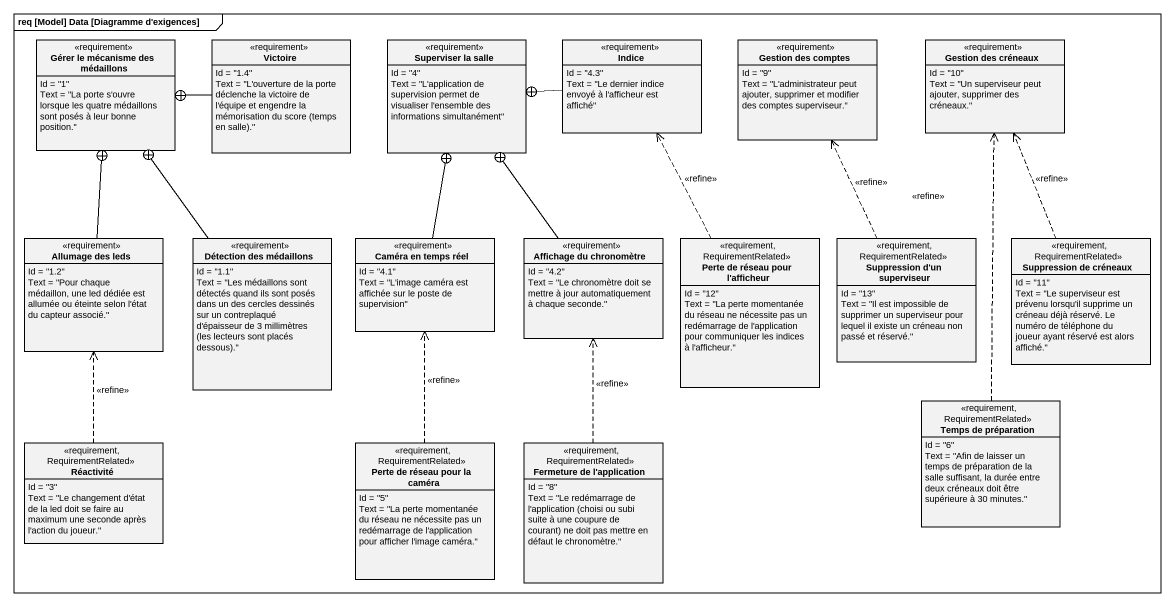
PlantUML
@startuml
mainframe req [Model] Data [Diagramme d'exigences]
hide circle
hide empty members
class "Gérer le mécanisme des médaillons" as Gérer_le_mécanisme_des <<requirement>> {
  Id = "1"
  Text = "La porte s'ouvre lorsque les quatre médaillons sont posés à leur bonne position."
}
class Victoire <<requirement>> {
  Id = "1.4"
  {field} Text = "L'ouverture de la porte déclenche la victoire de l'équipe et engendre la mémorisation du score (temps en salle)."
}
class "Superviser la salle" as Superviser_la_salle <<requirement>> {
  Id = "4"
  Text = "L'application de supervision permet de visualiser l'ensemble des informations simultanément"
}
class Indice <<requirement>> {
  Id = "4.3"
  Text = "Le dernier indice envoyé à l'afficheur est affiché"
}
class "Gestion des comptes" as Gestion_des_comptes <<requirement>> {
  Id = "9"
  Text = "L'administrateur peut ajouter, supprimer et modifier des comptes superviseur."
}
class "Gestion des créneaux" as Gestion_des_créneaux <<requirement>> {
  Id = "10"
  Text = "Un superviseur peut ajouter, supprimer des créneaux."
}
class "Allumage des leds" as Allumage_des_leds <<requirement>> {
  Id = "1.2"
  Text = "Pour chaque médaillon, une led dédiée est allumée ou éteinte selon l'état du capteur associé."
}
class "Détection des médaillons" as Détection_des_médaillons <<requirement>> {
  Id = "1.1"
  {field} Text = "Les médaillons sont détectés quand ils sont posés dans un des cercles dessinés sur un contreplaqué d'épaisseur de 3 millimètres (les lecteurs sont placés dessous)."
}
class "Caméra en temps réel" as Caméra_en_temps_réel <<requirement>> {
  Id = "4.1"
  Text = "L'image caméra est affichée sur le poste de supervision"
}
class "Affichage du chronomètre" as Affichage_du_chronomètre <<requirement>> {
  Id = "4.2"
  Text = "Le chronomètre doit se mettre à jour automatiquement à chaque seconde."
}
class "Perte de réseau pour l'afficheur" as Perte_de_réseau_pour_l <<requirement, RequirementRelated>> {
  Id = "12"
  Text = "La perte momentanée du réseau ne nécessite pas un redémarrage de l'application pour communiquer les indices à l'afficheur."
}
class "Suppression d'un superviseur" as Suppression_d_un_superviseur <<requirement, RequirementRelated>> {
  Id = "13"
  Text = "Il est impossible de supprimer un superviseur pour lequel il existe un créneau non passé et réservé."
}
class "Suppression de créneaux" as Suppression_de_créneaux <<requirement, RequirementRelated>> {
  Id = "11"
  Text = "Le superviseur est prévenu lorsqu'il supprime un créneau déjà réservé. Le numéro de téléphone du joueur ayant réservé est alors affiché."
}
class "Temps de préparation" as Temps_de_préparation <<requirement, RequirementRelated>> {
  Id = "6"
  Text = "Afin de laisser un temps de préparation de la salle suffisant, la durée entre deux créneaux doit être supérieure à 30 minutes."
}
class Réactivité <<requirement, RequirementRelated>> {
  Id = "3"
  Text = "Le changement d'état de la led doit se faire au maximum une seconde après l'action du joueur."
}
class "Perte de réseau pour la caméra" as Perte_de_réseau_pour_la <<requirement, RequirementRelated>> {
  Id = "5"
  Text = "La perte momentanée du réseau ne nécessite pas un redémarrage de l'application pour afficher l'image caméra."
}
class "Fermeture de l'application" as Fermeture_de_l_application <<requirement, RequirementRelated>> {
  Id = "8"
  {field} Text = "Le redémarrage de l'application (choisi ou subi suite à une coupure de courant) ne doit pas mettre en défaut le chronomètre."
}
Victoire -left-+ Gérer_le_mécanisme_des
Indice -left-+ Superviser_la_salle
Allumage_des_leds -up-+ Gérer_le_mécanisme_des
Détection_des_médaillons -up-+ Gérer_le_mécanisme_des
Caméra_en_temps_réel -up-+ Superviser_la_salle
Affichage_du_chronomètre -up-+ Superviser_la_salle
Perte_de_réseau_pour_l .up.> Indice : <<refine>>
Suppression_d_un_superviseur .up.> Gestion_des_comptes : <<refine>>
Suppression_de_créneaux .up.> Gestion_des_créneaux : <<refine>>
Temps_de_préparation .up.> Gestion_des_créneaux : <<refine>>
Réactivité .up.> Allumage_des_leds : <<refine>>
Perte_de_réseau_pour_la .up.> Caméra_en_temps_réel : <<refine>>
Fermeture_de_l_application .up.> Affichage_du_chronomètre : <<refine>>
@enduml
